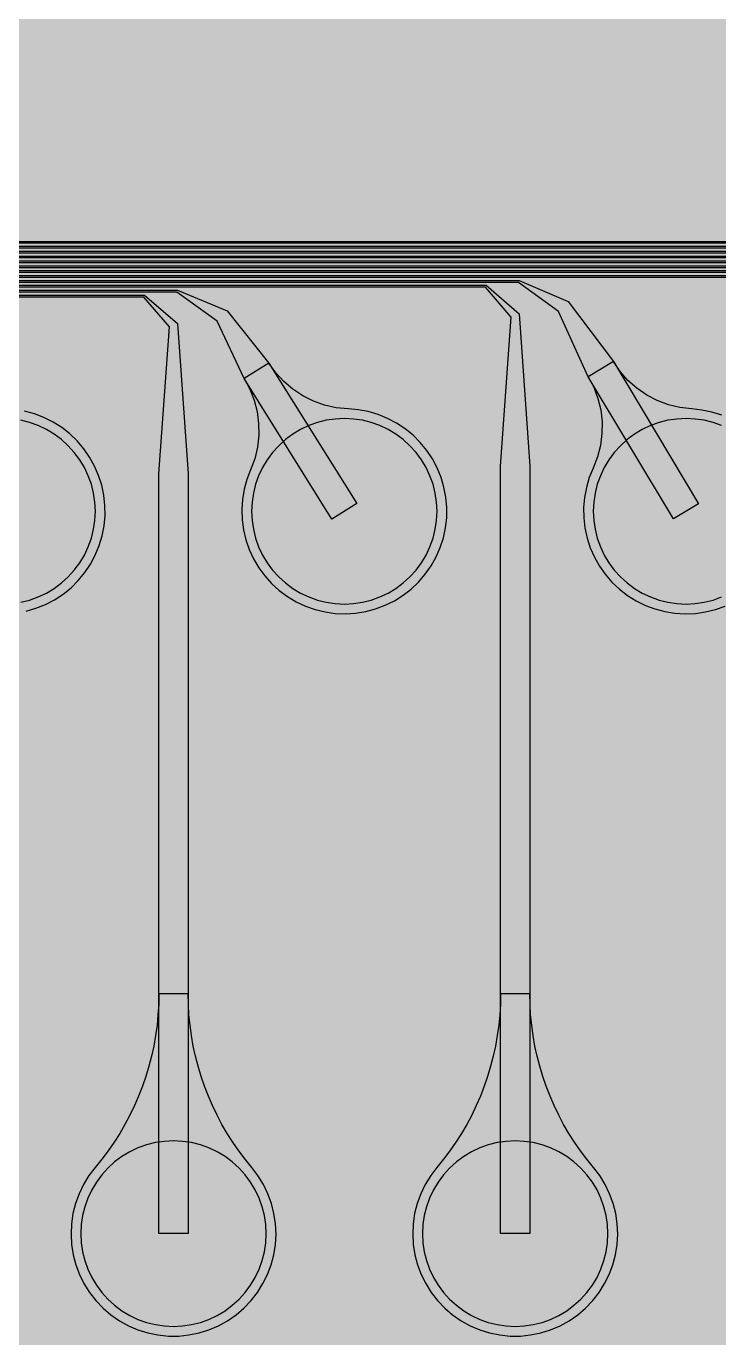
# Model space of a CAD drawing. Header units: metres. Extents: x -7240 to 10960, y -29667 to 1823.
# Drawn here: x -1903 to -1194, y -17889 to -16546 of the extents above; entities that cross this region are included whole.
import ezdxf

# ---------------------------------------------------------------- set-up
doc = ezdxf.new("R2010")
doc.units = ezdxf.units.M
for name, color, linetype in [('Metal1', 4, 'CONTINUOUS'), ('Polyimide', 7, 'CONTINUOUS'), ('Polyimide_Negative', 5, 'CONTINUOUS')]:
    doc.layers.add(name, color=color, linetype=linetype)

msp = doc.modelspace()

# ---------------------------------------------------------------- hatches: boundary and pattern name
at = {"layer": 'Polyimide'}
msp.add_hatch(color=7, dxfattribs=at).paths.add_polyline_path([(4088.5, -11806.9), (4098.7, -11851.2), (4115.6, -11893.5), (4138.6, -11932.7), (4167.4, -11968), (4201.1, -11998.5), (4239, -12023.6), (4280.3, -12042.7), (4349.2, -12073.7), (4413.2, -12113.8), (4471.3, -12162), (4522.3, -12217.7), (4565.4, -12279.7), (4599.7, -12346.9), (4624.7, -12418.2), (4639.9, -12492.2), (4645, -12567.5), (4639.9, -12642.8), (4624.7, -12716.8), (4599.7, -12788.1), (4565.4, -12855.3), (4522.3, -12917.3), (4471.3, -12973), (4413.2, -13021.2), (4349.2, -13061.3), (4280.3, -13092.3), (4239, -13111.4), (4201.1, -13136.5), (4167.4, -13167), (4138.6, -13202.3), (4115.6, -13241.5), (4098.7, -13283.8), (4088.5, -13328.1), (4085, -13373.5), (4085, -13567.5), (4099.4, -13861.6), (4142.6, -14152.8), (4214.2, -14438.4), (4313.4, -14715.5), (4439.2, -14981.7), (4590.6, -15234.2), (4766, -15470.7), (4963.7, -15688.8), (5181.8, -15886.5), (5418.3, -16061.9), (5670.8, -16213.3), (5936.9, -16339.1), (6214.1, -16438.3), (6499.7, -16509.9), (6790.9, -16553.1), (7085, -16567.5), (9960.4, -16567.5), (10038.8, -16571.4), (10116.4, -16582.9), (10192.6, -16601.9), (10266.5, -16628.4), (10337.5, -16662), (10404.8, -16702.3), (10467.9, -16749.1), (10526.1, -16801.8), (10578.8, -16860), (10625.6, -16923), (10665.9, -16990.4), (10699.5, -17061.4), (10725.9, -17135.3), (10745, -17211.4), (10756.5, -17289.1), (10760.4, -17367.5), (10760.4, -21957.3), (10721.6, -22012.9), (10686, -22070.6), (10653.6, -22130.1), (10624.5, -22191.4), (10598.9, -22254.2), (10576.8, -22318.2), (10558.3, -22383.5), (10543.4, -22449.6), (10532.2, -22516.5), (10524.7, -22583.8), (10521, -22651.5), (10521, -22719.3), (10524.7, -22787), (10532.2, -22854.4), (10543.4, -22921.2), (10558.3, -22987.4), (10576.8, -23052.6), (10598.9, -23116.7), (10624.5, -23179.5), (10653.6, -23240.7), (10686, -23300.3), (10721.6, -23357.9), (10760.4, -23413.5), (10760.4, -28667.5), (10756.5, -28745.9), (10745, -28823.6), (10725.9, -28899.7), (10699.5, -28973.6), (10665.9, -29044.6), (10625.6, -29112), (10578.8, -29175), (10526.1, -29233.2), (10467.9, -29285.9), (10404.8, -29332.7), (10337.5, -29373), (10266.5, -29406.6), (10192.6, -29433.1), (10116.4, -29452.1), (10038.8, -29463.6), (9960.4, -29467.5), (-6239.6, -29467.5), (-6318, -29463.6), (-6395.7, -29452.1), (-6471.9, -29433.1), (-6545.8, -29406.6), (-6616.7, -29373), (-6684.1, -29332.7), (-6747.1, -29285.9), (-6805.3, -29233.2), (-6858, -29175), (-6904.8, -29112), (-6945.2, -29044.6), (-6978.7, -28973.6), (-7005.2, -28899.7), (-7024.3, -28823.6), (-7035.8, -28745.9), (-7039.6, -28667.5), (-7039.6, -23426.3), (-6999.4, -23370.1), (-6962.3, -23311.6), (-6928.7, -23251.2), (-6898.5, -23189), (-6871.8, -23125.1), (-6848.8, -23059.9), (-6829.5, -22993.4), (-6814, -22926), (-6802.4, -22857.8), (-6794.6, -22789.1), (-6790.7, -22720), (-6790.7, -22650.8), (-6794.6, -22581.8), (-6802.4, -22513), (-6814, -22444.8), (-6829.5, -22377.4), (-6848.8, -22311), (-6871.8, -22245.7), (-6898.5, -22181.9), (-6928.7, -22119.7), (-6962.3, -22059.2), (-6999.4, -22000.8), (-7039.6, -21944.5), (-7039.6, -17367.5), (-7035.8, -17289.1), (-7024.3, -17211.4), (-7005.2, -17135.3), (-6978.7, -17061.4), (-6945.2, -16990.4), (-6904.8, -16923), (-6858, -16860), (-6805.3, -16801.8), (-6747.1, -16749.1), (-6684.1, -16702.3), (-6616.7, -16662), (-6545.8, -16628.4), (-6471.9, -16601.9), (-6395.7, -16582.9), (-6318, -16571.4), (-6239.6, -16567.5), (-3334, -16567.5), (-3039.9, -16553.1), (-2748.7, -16509.9), (-2463.1, -16438.3), (-2185.9, -16339.1), (-1919.8, -16213.3), (-1667.3, -16061.9), (-1430.8, -15886.5), (-1212.7, -15688.8), (-1015, -15470.7), (-839.6, -15234.2), (-688.2, -14981.7), (-562.4, -14715.5), (-463.2, -14438.4), (-391.6, -14152.8), (-348.4, -13861.6), (-334, -13567.5), (-334, -13373.5), (-337.5, -13328.1), (-347.7, -13283.8), (-364.6, -13241.5), (-387.6, -13202.3), (-416.4, -13167), (-450.1, -13136.5), (-488, -13111.4), (-529.3, -13092.3), (-529.3, -13092.3), (-598.2, -13061.3), (-662.2, -13021.2), (-720.3, -12973), (-771.3, -12917.3), (-814.4, -12855.3), (-848.7, -12788.1), (-873.7, -12716.8), (-888.9, -12642.8), (-894, -12567.5), (-888.9, -12492.2), (-873.7, -12418.2), (-848.7, -12346.9), (-814.4, -12279.7), (-771.3, -12217.7), (-720.3, -12162), (-662.2, -12113.8), (-598.2, -12073.7), (-529.3, -12042.7), (-488, -12023.6), (-450.1, -11998.5), (-416.4, -11968), (-387.6, -11932.7), (-364.6, -11893.5), (-347.7, -11851.2), (-337.5, -11806.9), (-334, -11761.5), (-334, -11074.3), (-337.5, -11028.9), (-347.7, -10984.6), (-364.6, -10942.4), (-387.6, -10903.1), (-416.4, -10867.8), (-450.1, -10837.3), (-488, -10812.2), (-529.3, -10793.2), (-529.3, -10793.2), (-598.2, -10762.1), (-662.2, -10722.1), (-720.3, -10673.8), (-771.3, -10618.1), (-814.4, -10556.1), (-848.7, -10488.9), (-873.7, -10417.6), (-888.9, -10343.7), (-894, -10268.3), (-888.9, -10193), (-873.7, -10119), (-848.7, -10047.8), (-814.4, -9980.5), (-771.3, -9918.5), (-720.3, -9862.9), (-662.2, -9814.6), (-598.2, -9774.6), (-529.3, -9743.5), (-488, -9724.5), (-450.1, -9699.4), (-416.4, -9668.8), (-387.6, -9633.5), (-364.6, -9594.3), (-347.7, -9552), (-337.5, -9507.7), (-334, -9462.4), (-334, -8775.1), (-337.5, -8729.8), (-347.7, -8685.5), (-364.6, -8643.2), (-387.6, -8604), (-416.4, -8568.7), (-450.1, -8538.1), (-488, -8513), (-529.3, -8494), (-529.3, -8494), (-598.2, -8462.9), (-662.2, -8422.9), (-720.3, -8374.6), (-771.3, -8319), (-814.4, -8257), (-848.7, -8189.7), (-873.7, -8118.5), (-888.9, -8044.5), (-894, -7969.2), (-888.9, -7893.8), (-873.7, -7819.9), (-848.7, -7748.6), (-814.4, -7681.4), (-771.3, -7619.4), (-720.3, -7563.7), (-662.2, -7515.4), (-598.2, -7475.4), (-529.3, -7444.3), (-529.3, -7444.3), (-488, -7425.3), (-450.1, -7400.2), (-416.4, -7369.7), (-387.6, -7334.4), (-364.6, -7295.1), (-347.7, -7252.9), (-337.5, -7208.6), (-334, -7163.2), (-334, -6476), (-337.5, -6430.6), (-347.7, -6386.3), (-364.6, -6344), (-387.6, -6304.8), (-416.4, -6269.5), (-450.1, -6239), (-488, -6213.9), (-529.3, -6194.8), (-529.3, -6194.8), (-598.2, -6163.8), (-662.2, -6123.7), (-720.3, -6075.5), (-771.3, -6019.8), (-814.4, -5957.8), (-848.7, -5890.6), (-873.7, -5819.3), (-888.9, -5745.3), (-894, -5670), (-888.9, -5594.7), (-873.7, -5520.7), (-848.7, -5449.4), (-814.4, -5382.2), (-771.3, -5320.2), (-720.3, -5264.5), (-662.2, -5216.3), (-598.2, -5176.2), (-529.3, -5145.2), (-529.3, -5145.2), (-488, -5126.1), (-450.1, -5101), (-416.4, -5070.5), (-387.6, -5035.2), (-364.6, -4996), (-347.7, -4953.7), (-337.5, -4909.4), (-334, -4864), (-334, 380), (-334, 1522.5), (-289, 1522.5), (-288.8, 1515.6), (-288.1, 1508.8), (-287, 1502), (-285.4, 1495.3), (-283.4, 1488.7), (-281, 1482.3), (-278.2, 1476.1), (-274.9, 1470), (-271.3, 1464.2), (-267.3, 1458.6), (-262.9, 1453.3), (-258.2, 1448.3), (-253.2, 1443.6), (-247.9, 1439.2), (-242.3, 1435.2), (-236.5, 1431.6), (-230.4, 1428.3), (-224.2, 1425.5), (-217.8, 1423.1), (-211.2, 1421.1), (-204.5, 1419.5), (-197.7, 1418.4), (-190.9, 1417.7), (-184, 1417.5), (-177.1, 1417.7), (-170.3, 1418.4), (-163.5, 1419.5), (-156.8, 1421.1), (-150.2, 1423.1), (-143.8, 1425.5), (-137.6, 1428.3), (-131.5, 1431.6), (-125.7, 1435.2), (-120.1, 1439.2), (-114.8, 1443.6), (-109.8, 1448.3), (-105.1, 1453.3), (-100.7, 1458.6), (-96.7, 1464.2), (-93.1, 1470), (-89.8, 1476.1), (-87, 1482.3), (-84.6, 1488.7), (-82.6, 1495.3), (-81, 1502), (-79.9, 1508.8), (-79.2, 1515.6), (-79, 1522.5), (1786, 1522.5), (3835, 1522.5), (3835.2, 1529), (3835.9, 1535.6), (3836.9, 1542), (3838.4, 1548.4), (3840.3, 1554.6), (3842.6, 1560.8), (3845.3, 1566.7), (3848.4, 1572.5), (3851.9, 1578.1), (3855.7, 1583.4), (3859.8, 1588.4), (3864.3, 1593.2), (3869.1, 1597.7), (3874.1, 1601.8), (3879.4, 1605.6), (3885, 1609.1), (3890.8, 1612.2), (3896.7, 1614.9), (3902.9, 1617.2), (3909.1, 1619.1), (3915.5, 1620.6), (3921.9, 1621.6), (3928.5, 1622.3), (3935, 1622.5), (3941.5, 1622.3), (3948.1, 1621.6), (3954.5, 1620.6), (3960.9, 1619.1), (3967.1, 1617.2), (3973.3, 1614.9), (3979.2, 1612.2), (3985, 1609.1), (3990.6, 1605.6), (3995.9, 1601.8), (4000.9, 1597.7), (4005.7, 1593.2), (4010.2, 1588.4), (4014.3, 1583.4), (4018.1, 1578.1), (4021.6, 1572.5), (4024.7, 1566.7), (4027.4, 1560.8), (4029.7, 1554.6), (4031.6, 1548.4), (4033.1, 1542), (4034.1, 1535.6), (4034.8, 1529), (4035, 1522.5), (4085, 1522.5), (4085, 380), (4085, 330), (4085, -4864), (4088.5, -4909.4), (4098.7, -4953.7), (4115.6, -4996), (4138.6, -5035.2), (4167.4, -5070.5), (4201.1, -5101), (4239, -5126.1), (4280.3, -5145.2), (4280.3, -5145.2), (4349.2, -5176.2), (4413.2, -5216.3), (4471.3, -5264.5), (4522.3, -5320.2), (4565.4, -5382.2), (4599.7, -5449.4), (4624.7, -5520.7), (4639.9, -5594.7), (4645, -5670), (4639.9, -5745.3), (4624.7, -5819.3), (4599.7, -5890.6), (4565.4, -5957.8), (4522.3, -6019.8), (4471.3, -6075.5), (4413.2, -6123.7), (4349.2, -6163.8), (4280.3, -6194.8), (4239, -6213.9), (4201.1, -6239), (4167.4, -6269.5), (4138.6, -6304.8), (4115.6, -6344), (4098.7, -6386.3), (4088.5, -6430.6), (4085, -6476), (4085, -11761.5), (4088.5, -11806.9)])

# ---------------------------------------------------------------- linework, layer by layer
at = {"layer": 'Metal1'}
for points in [[(-6068.1, -19377.9), (-6068.1, -16796.6), (-6037.5, -16766), (1.9, -16766), (49.5, -16789.8), (108.8, -16884.6), (186.2, -17035.7), (159.5, -17049.3), (82.1, -16898.3), (41.2, -16797.5), (1.4, -16768), (-6036.7, -16768), (-6066.1, -16797.4), (-6066.1, -19377.1)], [(-6063.1, -19372.9), (-6063.1, -16801.6), (-6032.5, -16771), (-31.7, -16771), (1.8, -16800.4), (12.9, -16964.2), (12.9, -17782.5), (-17.1, -17782.5), (-17.1, -16964.2), (-6, -16803.6), (-32.5, -16773), (-6031.7, -16773), (-6061.1, -16802.4), (-6061.1, -19372.1)], [(-6058.1, -19367.9), (-6058.1, -16806.6), (-6027.5, -16776), (-348.1, -16776), (-299.9, -16799.4), (-243.6, -16885.6), (-163.9, -17035.5), (-190.4, -17049.5), (-270.1, -16899.7), (-308.6, -16807.6), (-348.6, -16778), (-6026.7, -16778), (-6056.1, -16807.4), (-6056.1, -19367.1)], [(-6053.1, -19362.9), (-6053.1, -16811.6), (-6022.5, -16781), (-381.7, -16781), (-348.2, -16810.4), (-337.1, -16972.2), (-337.1, -17782.5), (-367.1, -17782.5), (-367.1, -16972.2), (-356.1, -16813.6), (-382.5, -16783), (-6021.7, -16783), (-6051.1, -16812.4), (-6051.1, -19362.1)], [(-6048.1, -19357.9), (-6048.1, -16816.6), (-6017.5, -16786), (-698.1, -16786), (-649.3, -16808.9), (-596.1, -16886.7), (-514, -17035.2), (-540.3, -17049.8), (-622.3, -16901.2), (-658.3, -16817.6), (-698.6, -16788), (-6016.7, -16788), (-6046.1, -16817.4), (-6046.1, -19357.1)], [(-6043.1, -19352.9), (-6043.1, -16821.6), (-6012.5, -16791), (-731.7, -16791), (-698.2, -16820.4), (-687.1, -16980.2), (-687.1, -17782.5), (-717.1, -17782.5), (-717.1, -16980.2), (-706.1, -16823.6), (-732.5, -16793), (-6011.7, -16793), (-6041.1, -16822.4), (-6041.1, -19352.1)], [(-6038.1, -19347.9), (-6038.1, -16826.6), (-6007.5, -16796), (-1048.1, -16796), (-998.7, -16818.3), (-948.7, -16887.9), (-864.1, -17035), (-890.1, -17050), (-974.7, -16902.9), (-1008, -16827.7), (-1048.6, -16798), (-6006.7, -16798), (-6036.1, -16827.4), (-6036.1, -19347.1)], [(-6033.1, -19342.9), (-6033.1, -16831.6), (-6002.5, -16801), (-1081.7, -16801), (-1048.1, -16830.3), (-1037.1, -16988.2), (-1037.1, -17782.5), (-1067.1, -17782.5), (-1067.1, -16988.2), (-1056.1, -16833.7), (-1082.5, -16803), (-6001.7, -16803), (-6031.1, -16832.4), (-6031.1, -19342.1)], [(-6028.1, -19337.9), (-6028.1, -16836.6), (-5997.5, -16806), (-1398.1, -16806), (-1348, -16827.7), (-1301.5, -16889.2), (-1214.3, -17034.8), (-1240, -17050.2), (-1327.3, -16904.7), (-1357.8, -16837.7), (-1398.6, -16808), (-5996.7, -16808), (-6026.1, -16837.4), (-6026.1, -19337.1)], [(-6023.1, -19332.9), (-6023.1, -16841.6), (-5992.5, -16811), (-1431.7, -16811), (-1398.1, -16840.3), (-1387.1, -16996.2), (-1387.1, -17782.5), (-1417.1, -17782.5), (-1417.1, -16996.2), (-1406.1, -16843.7), (-1432.5, -16813), (-5991.7, -16813), (-6021.1, -16842.4), (-6021.1, -19332.1)], [(-6018.1, -19327.9), (-6018.1, -16846.6), (-5987.5, -16816), (-1748.1, -16816), (-1697.3, -16837), (-1654.5, -16890.7), (-1564.4, -17034.5), (-1589.8, -17050.5), (-1679.9, -16906.6), (-1707.5, -16847.8), (-1748.6, -16818), (-5986.7, -16818), (-6016.1, -16847.4), (-6016.1, -19327.1)], [(-6013.1, -19322.9), (-6013.1, -16851.6), (-5982.5, -16821), (-1781.7, -16821), (-1748.1, -16850.3), (-1737.1, -17004.2), (-1737.1, -17782.5), (-1767.1, -17782.5), (-1767.1, -17004.2), (-1756.2, -16853.7), (-1782.5, -16823), (-5981.7, -16823), (-6011.1, -16852.4), (-6011.1, -19322.1)], [(-1190.6, -16944), (-1200.6, -16940.9), (-1210.9, -16938.8), (-1221.3, -16937.7), (-1233.4, -16936.2), (-1245.2, -16933.4), (-1256.6, -16929.1), (-1267.4, -16923.4), (-1277.5, -16916.5), (-1286.6, -16908.4), (-1294.6, -16899.3), (-1301.5, -16889.2), (-1327.3, -16904.7), (-1327.3, -16904.7), (-1321.6, -16915.5), (-1317.4, -16926.9), (-1314.5, -16938.7), (-1313.2, -16950.8), (-1313.3, -16963), (-1314.8, -16975.1), (-1317.9, -16986.9), (-1322.3, -16998.2), (-1326.3, -17008), (-1329.2, -17018), (-1331.2, -17028.3), (-1332.1, -17038.8), (-1331.9, -17049.2), (-1330.7, -17059.6), (-1328.5, -17069.9), (-1325.3, -17079.8), (-1321, -17089.4), (-1315.9, -17098.6), (-1309.9, -17107.1), (-1303, -17115.1), (-1295.4, -17122.3), (-1287.1, -17128.7), (-1278.2, -17134.2), (-1268.8, -17138.9), (-1259, -17142.5), (-1248.9, -17145.2), (-1238.5, -17146.9), (-1228.1, -17147.5), (-1217.6, -17147.1), (-1207.2, -17145.6), (-1197, -17143.1), (-1187.2, -17139.6)], [(-1903.1, -17144.7), (-1893.1, -17141.8), (-1883.3, -17137.9), (-1874, -17133.1), (-1865.3, -17127.3), (-1857.1, -17120.8), (-1849.7, -17113.4), (-1843, -17105.3), (-1837.1, -17096.6), (-1832.2, -17087.4), (-1828.2, -17077.7), (-1825.2, -17067.7), (-1823.2, -17057.4), (-1822.2, -17046.9), (-1822.3, -17036.5), (-1823.4, -17026), (-1825.6, -17015.8), (-1828.8, -17005.8), (-1832.9, -16996.2), (-1838, -16987), (-1844, -16978.4), (-1850.8, -16970.4), (-1858.3, -16963.2), (-1866.6, -16956.7), (-1875.4, -16951.1), (-1884.8, -16946.4), (-1894.6, -16942.7), (-1904.7, -16939.9)]]:
    msp.add_lwpolyline(points, dxfattribs=at)
for points in [[(-1679.9, -16906.6), (-1674.1, -16917.3), (-1669.6, -16928.7), (-1666.5, -16940.4), (-1664.9, -16952.5), (-1664.8, -16964.7), (-1666.1, -16976.8), (-1668.9, -16988.7), (-1673.2, -17000.1), (-1676.9, -17009.9), (-1679.7, -17020), (-1681.4, -17030.3), (-1682.1, -17040.8), (-1681.8, -17051.3), (-1680.4, -17061.6), (-1677.9, -17071.8), (-1674.5, -17081.7), (-1670.1, -17091.3), (-1664.8, -17100.3), (-1658.6, -17108.7), (-1651.6, -17116.5), (-1643.8, -17123.6), (-1635.4, -17129.8), (-1626.4, -17135.2), (-1617, -17139.7), (-1607.1, -17143.1), (-1596.9, -17145.6), (-1586.5, -17147.1), (-1576, -17147.5), (-1565.6, -17146.9), (-1555.2, -17145.2), (-1545.1, -17142.5), (-1535.3, -17138.8), (-1525.9, -17134.2), (-1517, -17128.6), (-1508.7, -17122.2), (-1501.1, -17115), (-1494.3, -17107), (-1488.3, -17098.5), (-1483.1, -17089.3), (-1478.9, -17079.7), (-1475.7, -17069.7), (-1473.5, -17059.5), (-1472.3, -17049.1), (-1472.2, -17038.6), (-1473.1, -17028.2), (-1475.1, -17017.9), (-1478, -17007.8), (-1482, -16998.1), (-1486.9, -16988.9), (-1492.7, -16980.1), (-1499.3, -16972), (-1506.7, -16964.6), (-1514.8, -16958), (-1523.6, -16952.2), (-1532.8, -16947.3), (-1542.5, -16943.4), (-1552.6, -16940.4), (-1562.9, -16938.5), (-1573.3, -16937.6), (-1585.5, -16936.4), (-1597.4, -16933.7), (-1608.8, -16929.7), (-1619.7, -16924.2), (-1629.9, -16917.5), (-1639.2, -16909.6), (-1647.4, -16900.6), (-1654.5, -16890.7), (-1679.9, -16906.6)], [(-1767.1, -17536.9), (-1767.3, -17547.7), (-1768, -17558.4), (-1769, -17569.1), (-1770.5, -17579.7), (-1772.3, -17590.3), (-1774.6, -17600.8), (-1777.3, -17611.1), (-1780.4, -17621.4), (-1783.9, -17631.6), (-1787.8, -17641.6), (-1792.1, -17651.4), (-1796.7, -17661.1), (-1801.8, -17670.6), (-1807.2, -17679.9), (-1812.9, -17688.9), (-1819, -17697.7), (-1825.5, -17706.3), (-1832.3, -17714.6), (-1838.7, -17723.1), (-1844.2, -17732.1), (-1848.9, -17741.7), (-1852.5, -17751.6), (-1855.1, -17761.9), (-1856.6, -17772.4), (-1857.1, -17783), (-1856.5, -17793.6), (-1854.9, -17804.1), (-1852.2, -17814.3), (-1848.5, -17824.2), (-1843.8, -17833.7), (-1838.1, -17842.7), (-1831.6, -17851.1), (-1824.3, -17858.8), (-1816.2, -17865.7), (-1807.5, -17871.7), (-1798.2, -17876.8), (-1788.5, -17881), (-1778.4, -17884.2), (-1768, -17886.3), (-1757.4, -17887.4), (-1746.8, -17887.4), (-1736.3, -17886.3), (-1725.9, -17884.2), (-1715.8, -17881), (-1706, -17876.8), (-1696.7, -17871.7), (-1688, -17865.7), (-1680, -17858.8), (-1672.6, -17851.1), (-1666.1, -17842.7), (-1660.5, -17833.7), (-1655.8, -17824.2), (-1652.1, -17814.3), (-1649.4, -17804.1), (-1647.7, -17793.6), (-1647.1, -17783), (-1647.6, -17772.4), (-1649.2, -17761.9), (-1651.8, -17751.6), (-1655.4, -17741.7), (-1660, -17732.1), (-1665.6, -17723.1), (-1672, -17714.6), (-1678.8, -17706.3), (-1685.2, -17697.7), (-1691.3, -17688.9), (-1697.1, -17679.9), (-1702.5, -17670.6), (-1707.5, -17661.1), (-1712.2, -17651.4), (-1716.4, -17641.6), (-1720.3, -17631.6), (-1723.8, -17621.4), (-1726.9, -17611.1), (-1729.6, -17600.8), (-1731.9, -17590.3), (-1733.8, -17579.7), (-1735.2, -17569.1), (-1736.3, -17558.4), (-1736.9, -17547.7), (-1737.1, -17536.9), (-1767.1, -17536.9)], [(-1417.1, -17536.9), (-1417.3, -17547.7), (-1418, -17558.4), (-1419, -17569.1), (-1420.5, -17579.7), (-1422.3, -17590.3), (-1424.6, -17600.8), (-1427.3, -17611.1), (-1430.4, -17621.4), (-1433.9, -17631.6), (-1437.8, -17641.6), (-1442.1, -17651.4), (-1446.7, -17661.1), (-1451.8, -17670.6), (-1457.2, -17679.9), (-1462.9, -17688.9), (-1469, -17697.7), (-1475.5, -17706.3), (-1482.3, -17714.6), (-1488.7, -17723.1), (-1494.2, -17732.1), (-1498.9, -17741.7), (-1502.5, -17751.6), (-1505.1, -17761.9), (-1506.6, -17772.4), (-1507.1, -17783), (-1506.5, -17793.6), (-1504.9, -17804.1), (-1502.2, -17814.3), (-1498.5, -17824.2), (-1493.8, -17833.7), (-1488.1, -17842.7), (-1481.6, -17851.1), (-1474.3, -17858.8), (-1466.2, -17865.7), (-1457.5, -17871.7), (-1448.2, -17876.8), (-1438.5, -17881), (-1428.4, -17884.2), (-1418, -17886.3), (-1407.4, -17887.4), (-1396.8, -17887.4), (-1386.3, -17886.3), (-1375.9, -17884.2), (-1365.8, -17881), (-1356, -17876.8), (-1346.7, -17871.7), (-1338, -17865.7), (-1330, -17858.8), (-1322.6, -17851.1), (-1316.1, -17842.7), (-1310.5, -17833.7), (-1305.8, -17824.2), (-1302.1, -17814.3), (-1299.4, -17804.1), (-1297.7, -17793.6), (-1297.1, -17783), (-1297.6, -17772.4), (-1299.2, -17761.9), (-1301.8, -17751.6), (-1305.4, -17741.7), (-1310, -17732.1), (-1315.6, -17723.1), (-1322, -17714.6), (-1328.8, -17706.3), (-1335.2, -17697.7), (-1341.3, -17688.9), (-1347.1, -17679.9), (-1352.5, -17670.6), (-1357.5, -17661.1), (-1362.2, -17651.4), (-1366.4, -17641.6), (-1370.3, -17631.6), (-1373.8, -17621.4), (-1376.9, -17611.1), (-1379.6, -17600.8), (-1381.9, -17590.3), (-1383.8, -17579.7), (-1385.2, -17569.1), (-1386.3, -17558.4), (-1386.9, -17547.7), (-1387.1, -17536.9), (-1417.1, -17536.9)]]:
    msp.add_lwpolyline(points, close=True, dxfattribs=at)
at = {"layer": 'Polyimide_Negative'}
for points in [[(-1908.6, -17135.7), (-1899.5, -17133.4), (-1890.8, -17130.3), (-1882.3, -17126.3), (-1874.3, -17121.5), (-1866.9, -17115.9), (-1859.9, -17109.7), (-1853.7, -17102.8), (-1848.1, -17095.3), (-1843.3, -17087.3), (-1839.4, -17078.9), (-1836.2, -17070.1), (-1834, -17061), (-1832.6, -17051.8), (-1832.1, -17042.5), (-1832.1, -17042.5), (-1832.6, -17033.2), (-1834, -17024), (-1836.2, -17014.9), (-1839.4, -17006.1), (-1843.3, -16997.7), (-1848.1, -16989.7), (-1853.7, -16982.2), (-1859.9, -16975.3), (-1866.9, -16969.1), (-1874.3, -16963.5), (-1882.3, -16958.7), (-1890.8, -16954.7), (-1899.5, -16951.6), (-1908.6, -16949.3)], [(-1190.8, -16954.7), (-1199.5, -16951.6), (-1208.6, -16949.3), (-1217.8, -16948), (-1227.1, -16947.5), (-1236.4, -16948), (-1245.7, -16949.3), (-1254.7, -16951.6), (-1263.5, -16954.7), (-1271.9, -16958.7), (-1279.9, -16963.5), (-1287.4, -16969.1), (-1294.3, -16975.3), (-1300.6, -16982.2), (-1306.1, -16989.7), (-1310.9, -16997.7), (-1314.9, -17006.1), (-1318, -17014.9), (-1320.3, -17024), (-1321.7, -17033.2), (-1322.1, -17042.5), (-1321.7, -17051.8), (-1320.3, -17061), (-1318, -17070.1), (-1314.9, -17078.9), (-1310.9, -17087.3), (-1306.1, -17095.3), (-1300.6, -17102.8), (-1294.3, -17109.7), (-1287.4, -17115.9), (-1279.9, -17121.5), (-1271.9, -17126.3), (-1263.5, -17130.3), (-1254.7, -17133.4), (-1245.7, -17135.7), (-1236.4, -17137), (-1227.1, -17137.5), (-1217.8, -17137), (-1208.6, -17135.7), (-1199.5, -17133.4), (-1190.8, -17130.3)]]:
    msp.add_lwpolyline(points, dxfattribs=at)
for points in [[(-1482.1, -17042.5), (-1482.6, -17033.2), (-1484, -17024), (-1486.2, -17014.9), (-1489.4, -17006.1), (-1493.3, -16997.7), (-1498.1, -16989.7), (-1503.7, -16982.2), (-1509.9, -16975.3), (-1516.9, -16969.1), (-1524.3, -16963.5), (-1532.3, -16958.7), (-1540.8, -16954.7), (-1549.5, -16951.6), (-1558.6, -16949.3), (-1567.8, -16948), (-1577.1, -16947.5), (-1586.4, -16948), (-1595.7, -16949.3), (-1604.7, -16951.6), (-1613.5, -16954.7), (-1621.9, -16958.7), (-1629.9, -16963.5), (-1637.4, -16969.1), (-1644.3, -16975.3), (-1650.6, -16982.2), (-1656.1, -16989.7), (-1660.9, -16997.7), (-1664.9, -17006.1), (-1668, -17014.9), (-1670.3, -17024), (-1671.7, -17033.2), (-1672.1, -17042.5), (-1671.7, -17051.8), (-1670.3, -17061), (-1668, -17070.1), (-1664.9, -17078.9), (-1660.9, -17087.3), (-1656.1, -17095.3), (-1650.6, -17102.8), (-1644.3, -17109.7), (-1637.4, -17115.9), (-1629.9, -17121.5), (-1621.9, -17126.3), (-1613.5, -17130.3), (-1604.7, -17133.4), (-1595.7, -17135.7), (-1586.4, -17137), (-1577.1, -17137.5), (-1567.8, -17137), (-1558.6, -17135.7), (-1549.5, -17133.4), (-1540.8, -17130.3), (-1532.3, -17126.3), (-1524.3, -17121.5), (-1516.9, -17115.9), (-1509.9, -17109.7), (-1503.7, -17102.8), (-1498.1, -17095.3), (-1493.3, -17087.3), (-1489.4, -17078.9), (-1486.2, -17070.1), (-1484, -17061), (-1482.6, -17051.8), (-1482.1, -17042.5)], [(-1657.1, -17782.5), (-1657.6, -17773.2), (-1659, -17764), (-1661.2, -17754.9), (-1664.4, -17746.1), (-1668.3, -17737.7), (-1673.1, -17729.7), (-1678.7, -17722.2), (-1684.9, -17715.3), (-1691.9, -17709.1), (-1699.3, -17703.5), (-1707.3, -17698.7), (-1715.8, -17694.7), (-1724.5, -17691.6), (-1733.6, -17689.3), (-1742.8, -17688), (-1752.1, -17687.5), (-1761.4, -17688), (-1770.7, -17689.3), (-1779.7, -17691.6), (-1788.5, -17694.7), (-1796.9, -17698.7), (-1804.9, -17703.5), (-1812.4, -17709.1), (-1819.3, -17715.3), (-1825.6, -17722.2), (-1831.1, -17729.7), (-1835.9, -17737.7), (-1839.9, -17746.1), (-1843, -17754.9), (-1845.3, -17764), (-1846.7, -17773.2), (-1847.1, -17782.5), (-1846.7, -17791.8), (-1845.3, -17801), (-1843, -17810.1), (-1839.9, -17818.9), (-1835.9, -17827.3), (-1831.1, -17835.3), (-1825.6, -17842.8), (-1819.3, -17849.7), (-1812.4, -17855.9), (-1804.9, -17861.5), (-1796.9, -17866.3), (-1788.5, -17870.3), (-1779.7, -17873.4), (-1770.7, -17875.7), (-1761.4, -17877), (-1752.1, -17877.5), (-1742.8, -17877), (-1733.6, -17875.7), (-1724.5, -17873.4), (-1715.8, -17870.3), (-1707.3, -17866.3), (-1699.3, -17861.5), (-1691.9, -17855.9), (-1684.9, -17849.7), (-1678.7, -17842.8), (-1673.1, -17835.3), (-1668.3, -17827.3), (-1664.4, -17818.9), (-1661.2, -17810.1), (-1659, -17801), (-1657.6, -17791.8), (-1657.1, -17782.5)], [(-1307.1, -17782.5), (-1307.6, -17773.2), (-1309, -17764), (-1311.2, -17754.9), (-1314.4, -17746.1), (-1318.3, -17737.7), (-1323.1, -17729.7), (-1328.7, -17722.2), (-1334.9, -17715.3), (-1341.9, -17709.1), (-1349.3, -17703.5), (-1357.3, -17698.7), (-1365.8, -17694.7), (-1374.5, -17691.6), (-1383.6, -17689.3), (-1392.8, -17688), (-1402.1, -17687.5), (-1411.4, -17688), (-1420.7, -17689.3), (-1429.7, -17691.6), (-1438.5, -17694.7), (-1446.9, -17698.7), (-1454.9, -17703.5), (-1462.4, -17709.1), (-1469.3, -17715.3), (-1475.6, -17722.2), (-1481.1, -17729.7), (-1485.9, -17737.7), (-1489.9, -17746.1), (-1493, -17754.9), (-1495.3, -17764), (-1496.7, -17773.2), (-1497.1, -17782.5), (-1496.7, -17791.8), (-1495.3, -17801), (-1493, -17810.1), (-1489.9, -17818.9), (-1485.9, -17827.3), (-1481.1, -17835.3), (-1475.6, -17842.8), (-1469.3, -17849.7), (-1462.4, -17855.9), (-1454.9, -17861.5), (-1446.9, -17866.3), (-1438.5, -17870.3), (-1429.7, -17873.4), (-1420.7, -17875.7), (-1411.4, -17877), (-1402.1, -17877.5), (-1392.8, -17877), (-1383.6, -17875.7), (-1374.5, -17873.4), (-1365.8, -17870.3), (-1357.3, -17866.3), (-1349.3, -17861.5), (-1341.9, -17855.9), (-1334.9, -17849.7), (-1328.7, -17842.8), (-1323.1, -17835.3), (-1318.3, -17827.3), (-1314.4, -17818.9), (-1311.2, -17810.1), (-1309, -17801), (-1307.6, -17791.8), (-1307.1, -17782.5)]]:
    msp.add_lwpolyline(points, close=True, dxfattribs=at)

doc.saveas('drawing.dxf')
